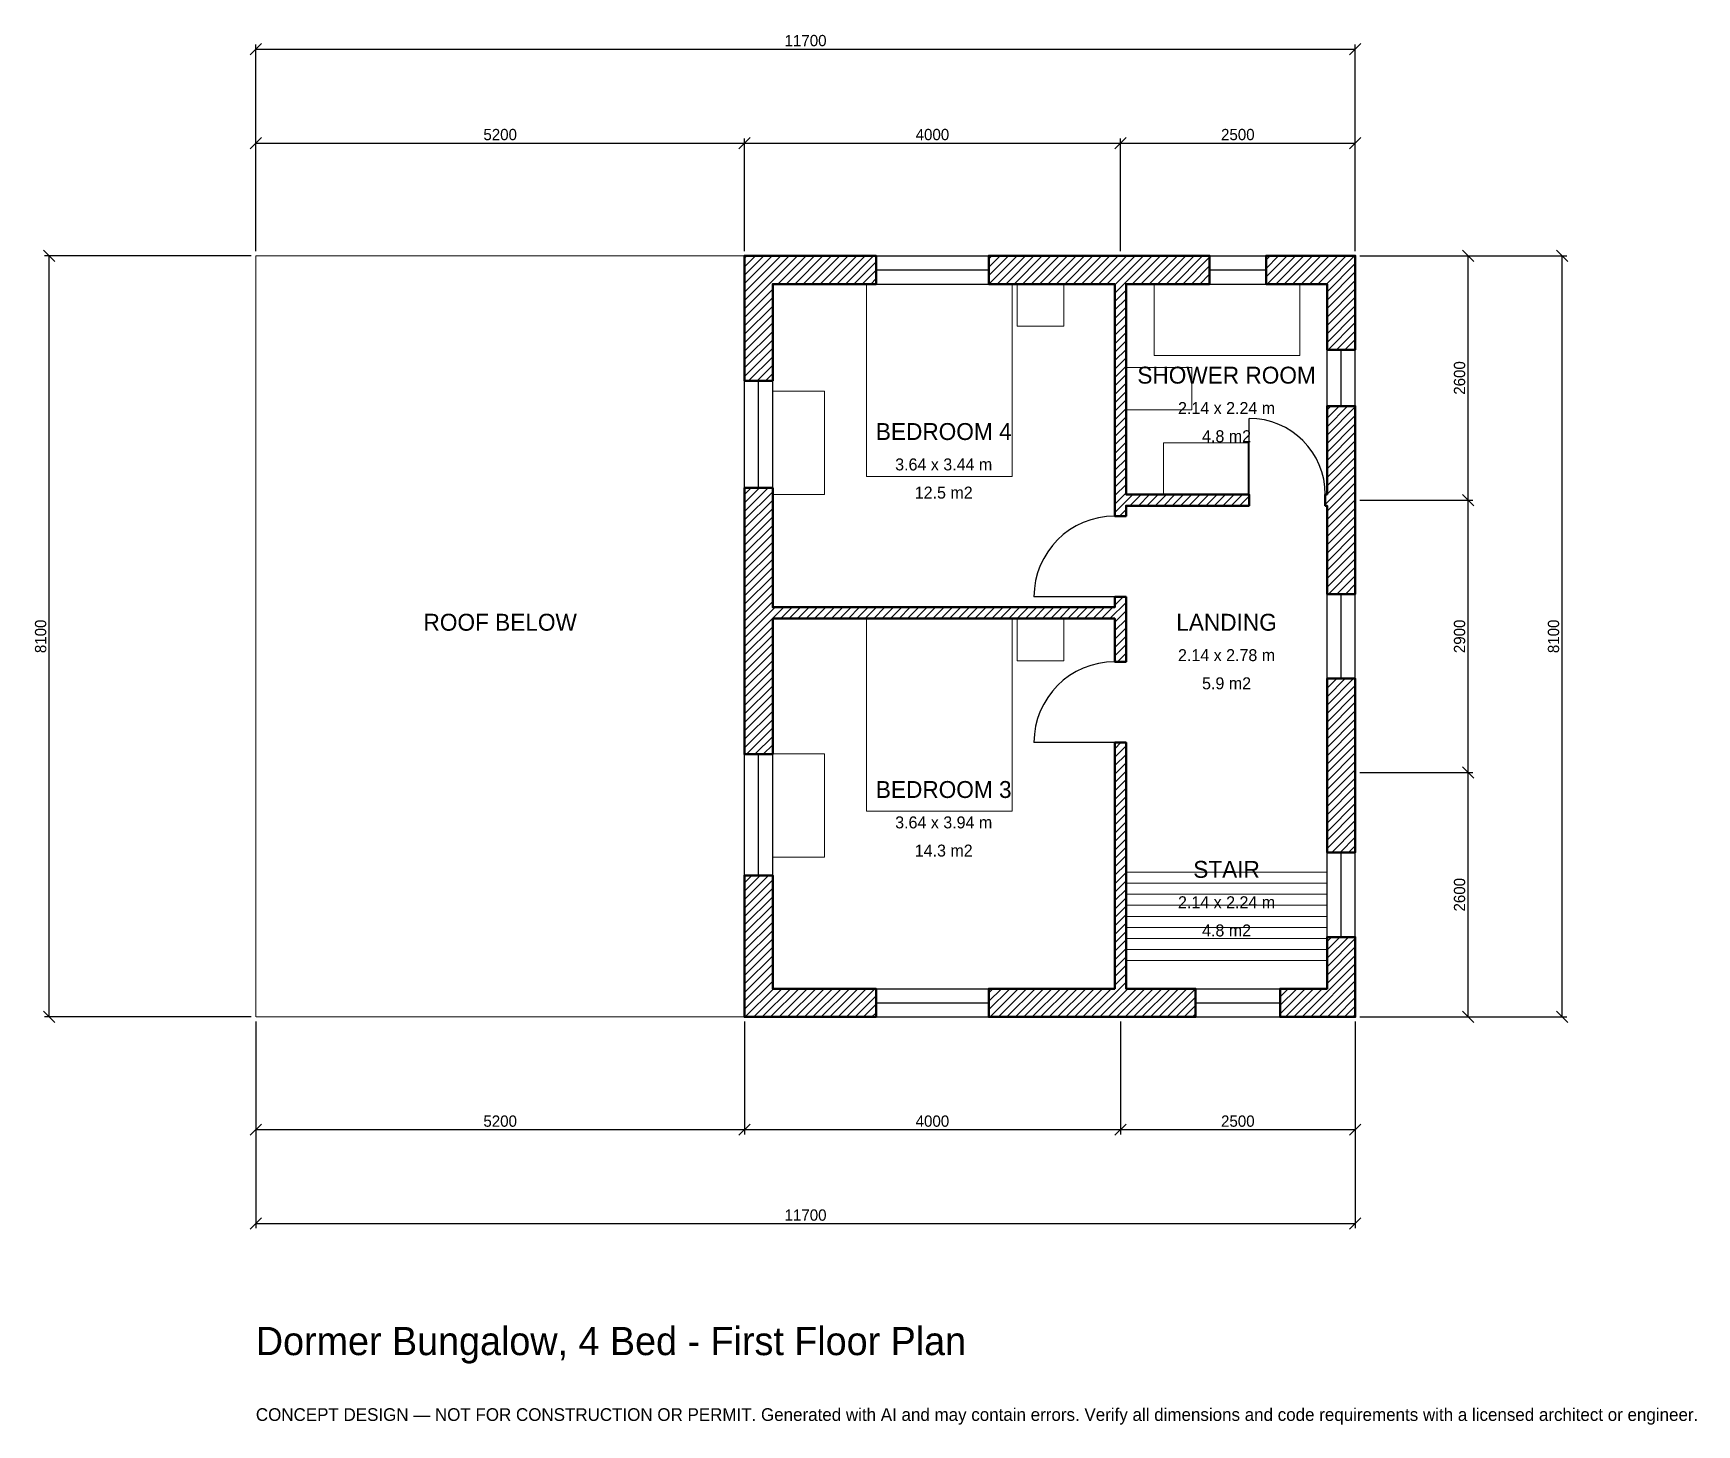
# Model space of a CAD drawing. Header units: millimetres. Extents: x -2369 to 15333, y -4341 to 10469.
import ezdxf
from ezdxf.enums import TextEntityAlignment as Align

# ---------------------------------------------------------------- set-up
doc = ezdxf.new("R2010")
doc.units = ezdxf.units.MM
doc.linetypes.add('DASHED', pattern=[1.524, 1.27, -0.254])
for name, color, linetype, lineweight in [('A-ANNO-DIMS', 1, 'Continuous', 13), ('A-ANNO-TEXT', 7, 'Continuous', 18), ('A-AREA-IDEN', 7, 'Continuous', 18), ('A-DOOR', 2, 'Continuous', 25), ('A-FLOR-FIXT', 9, 'Continuous', 13), ('A-FLOR-STRS', 3, 'Continuous', 18), ('A-FURN', 9, 'Continuous', 13), ('A-GLAZ', 4, 'Continuous', 25), ('A-SITE-PAVE', 8, 'Continuous', 13), ('A-WALL', 7, 'Continuous', 50), ('A-WALL-PATT', 8, 'Continuous', 13)]:
    doc.layers.add(name, color=color, linetype=linetype, lineweight=lineweight)
doc.dimstyles.new('PLAN', dxfattribs={"dimtxt": 120, "dimasz": 80, "dimexe": 50, "dimexo": 50, "dimgap": 30, "dimtad": 1, "dimdec": 0, "dimtsz": 60, "dimcen": 2.5, "dimclrd": 1, "dimclre": 1, "dimazin": 3, "dimtfac": 1, "dimtmove": 0, "dimatfit": 3})

msp = doc.modelspace()

# ---------------------------------------------------------------- hatches: boundary and pattern name
at = {"layer": 'A-WALL-PATT'}
h = msp.add_hatch(dxfattribs=at)
h.set_pattern_fill('ANSI31', color=8, scale=20)
h.paths.add_polyline_path([(9140, -0.001), (9140, 0), (9050, 0), (7800, 0), (7800, 300), (9050, 300), (9140, 300), (9140, 2540), (9140, 2660), (9140, 2920), (9260, 2920), (9260, 2660), (9260, 2540), (9260, 300), (9350, 300), (10000, 300), (10000, 0), (9350, 0), (9260, 0), (9260, -0.001), (9140, -0.001)])
h.paths.add_polyline_path([(5500, 0), (5500, -0.001), (5200, -0.001), (5200, 0), (5199.999, 0), (5199.999, 300), (5200, 300), (5200, 1505), (5500, 1505), (5500, 300), (6600, 300), (6600, 0), (5500, 0)])
h.paths.add_polyline_path([(5200, 4150), (5200, 4240), (5199.999, 4240), (5199.999, 4360), (5200, 4360), (5200, 4450), (5200, 5630), (5500, 5630), (5500, 4450), (5500, 4360), (9140, 4360), (9140, 4470), (9260, 4470), (9260, 4360), (9260, 4240), (9260, 3780), (9140, 3780), (9140, 4240), (5500, 4240), (5500, 4150), (5500, 2795), (5200, 2795), (5200, 4150)])
h.paths.add_polyline_path([(5200, 7800), (5199.999, 7800), (5199.999, 8100), (5200, 8100), (5200, 8100.001), (5500, 8100.001), (5500, 8100), (6600, 8100), (6600, 7800), (5500, 7800), (5500, 6770), (5200, 6770), (5200, 7800)])
h.paths.add_polyline_path([(9050, 8100), (9140, 8100), (9140, 8100.001), (9260, 8100.001), (9260, 8100), (9350, 8100), (10150, 8100), (10150, 7800), (9350, 7800), (9260, 7800), (9260, 5560), (10570, 5560), (10570, 5440), (9260, 5440), (9260, 5330), (9140, 5330), (9140, 5440), (9140, 5560), (9140, 7800), (9050, 7800), (7800, 7800), (7800, 8100), (9050, 8100)])
h.paths.add_polyline_path([(11400, 8100), (11400, 8100.001), (11700, 8100.001), (11700, 8100), (11700.001, 8100), (11700.001, 7800), (11700, 7800), (11700, 7100), (11400, 7100), (11400, 7800), (10750, 7800), (10750, 8100), (11400, 8100)])
h.paths.add_polyline_path([(11700, 5650), (11700, 5560), (11700.001, 5560), (11700.001, 5440), (11700, 5440), (11700, 5350), (11700, 4500), (11400, 4500), (11400, 5350), (11400, 5440), (11380, 5440), (11380, 5560), (11400, 5560), (11400, 5650), (11400, 6500), (11700, 6500), (11700, 5650)])
h.paths.add_polyline_path([(11700, 2750), (11700, 2450), (11700, 1750), (11400, 1750), (11400, 2450), (11400, 2750), (11400, 3600), (11700, 3600), (11700, 2750)])
h.paths.add_polyline_path([(11700, 300), (11700.001, 300), (11700.001, 0), (11700, 0), (11700, -0.001), (11400, -0.001), (11400, 0), (10900, 0), (10900, 300), (11400, 300), (11400, 850), (11700, 850), (11700, 300)])

# ---------------------------------------------------------------- linework, layer by layer
at = {"layer": 'A-DOOR'}
for p, q in [((10570, 5560), (10570, 6370)), ((9140, 4470), (8280, 4470)), ((9140, 2920), (8280, 2920))]:
    msp.add_line(p, q, dxfattribs=at)
for centre, radius, start, end in [((10570, 5560), 810, 0, 90), ((9140, 4470), 860, 90, 180), ((9140, 2920), 860, 90, 180)]:
    msp.add_arc(centre, radius, start, end, dxfattribs=at)
at = {"layer": 'A-FLOR-FIXT'}
for points in [[(9560, 7040), (11110, 7040), (11110, 7800), (9560, 7800)], [(9260, 6460), (9960, 6460), (9960, 6910), (9260, 6910)], [(9660, 5560), (10560, 5560), (10560, 6110), (9660, 6110)]]:
    msp.add_lwpolyline(points, close=True, dxfattribs=at)
at = {"layer": 'A-FLOR-STRS'}
for p, q in [((9260, 1540), (11400, 1540)), ((9260, 1422.5), (11400, 1422.5)), ((9260, 1305), (11400, 1305)), ((9260, 1187.5), (11400, 1187.5)), ((9260, 1070), (11400, 1070)), ((9260, 952.5), (11400, 952.5)), ((9260, 835), (11400, 835)), ((9260, 717.5), (11400, 717.5)), ((9260, 600), (11400, 600))]:
    msp.add_line(p, q, dxfattribs=at)
at = {"layer": 'A-FURN'}
for points in [[(6500, 5750), (8050, 5750), (8050, 7800), (6500, 7800)], [(8100, 7350), (8600, 7350), (8600, 7800), (8100, 7800)], [(5500, 5560), (6050, 5560), (6050, 6660), (5500, 6660)], [(6500, 2190), (8050, 2190), (8050, 4240), (6500, 4240)], [(8100, 3790), (8600, 3790), (8600, 4240), (8100, 4240)], [(5500, 1700), (6050, 1700), (6050, 2800), (5500, 2800)]]:
    msp.add_lwpolyline(points, close=True, dxfattribs=at)
at = {"layer": 'A-GLAZ'}
for p, q in [((6600, 8100), (7800, 8100)), ((10150, 8100), (10750, 8100)), ((6600, 7950), (7800, 7950)), ((6600, 7800), (7800, 7800)), ((10150, 7950), (10750, 7950)), ((10150, 7800), (10750, 7800)), ((11400, 6500), (11400, 7100)), ((11550, 6500), (11550, 7100)), ((11700, 6500), (11700, 7100)), ((5200, 5630), (5200, 6770)), ((5350, 5630), (5350, 6770)), ((5500, 5630), (5500, 6770)), ((11400, 3600), (11400, 4500)), ((11550, 3600), (11550, 4500)), ((11700, 3600), (11700, 4500)), ((5200, 1505), (5200, 2795)), ((5350, 1505), (5350, 2795)), ((5500, 1505), (5500, 2795)), ((11400, 850), (11400, 1750)), ((11550, 850), (11550, 1750)), ((11700, 850), (11700, 1750)), ((6600, 300), (7800, 300)), ((10000, 300), (10900, 300)), ((6600, 150), (7800, 150)), ((6600, 0), (7800, 0)), ((10000, 150), (10900, 150)), ((10000, 0), (10900, 0))]:
    msp.add_line(p, q, dxfattribs=at)
at = {"layer": 'A-SITE-PAVE', "linetype": 'DASHED'}
msp.add_lwpolyline([(0, 0), (5200, 0), (5200, 8100), (0, 8100)], close=True, dxfattribs=at)
at = {"layer": 'A-WALL'}
for points in [[(5200, 7800), (5199.999, 7800), (5199.999, 8100), (5200, 8100), (5200, 8100.001), (5500, 8100.001), (5500, 8100), (6600, 8100), (6600, 7800), (5500, 7800), (5500, 6770), (5200, 6770), (5200, 7800)], [(9050, 8100), (9140, 8100), (9140, 8100.001), (9260, 8100.001), (9260, 8100), (9350, 8100), (10150, 8100), (10150, 7800), (9350, 7800), (9260, 7800), (9260, 5560), (10570, 5560), (10570, 5440), (9260, 5440), (9260, 5330), (9140, 5330), (9140, 5440), (9140, 5560), (9140, 7800), (9050, 7800), (7800, 7800), (7800, 8100), (9050, 8100)], [(11400, 8100), (11400, 8100.001), (11700, 8100.001), (11700, 8100), (11700.001, 8100), (11700.001, 7800), (11700, 7800), (11700, 7100), (11400, 7100), (11400, 7800), (10750, 7800), (10750, 8100), (11400, 8100)], [(11700, 5650), (11700, 5560), (11700.001, 5560), (11700.001, 5440), (11700, 5440), (11700, 5350), (11700, 4500), (11400, 4500), (11400, 5350), (11400, 5440), (11380, 5440), (11380, 5560), (11400, 5560), (11400, 5650), (11400, 6500), (11700, 6500), (11700, 5650)], [(5200, 4150), (5200, 4240), (5199.999, 4240), (5199.999, 4360), (5200, 4360), (5200, 4450), (5200, 5630), (5500, 5630), (5500, 4450), (5500, 4360), (9140, 4360), (9140, 4470), (9260, 4470), (9260, 4360), (9260, 4240), (9260, 3780), (9140, 3780), (9140, 4240), (5500, 4240), (5500, 4150), (5500, 2795), (5200, 2795), (5200, 4150)], [(11700, 2750), (11700, 2450), (11700, 1750), (11400, 1750), (11400, 2450), (11400, 2750), (11400, 3600), (11700, 3600), (11700, 2750)], [(9140, -0.001), (9140, 0), (9050, 0), (7800, 0), (7800, 300), (9050, 300), (9140, 300), (9140, 2540), (9140, 2660), (9140, 2920), (9260, 2920), (9260, 2660), (9260, 2540), (9260, 300), (9350, 300), (10000, 300), (10000, 0), (9350, 0), (9260, 0), (9260, -0.001), (9140, -0.001)], [(5500, 0), (5500, -0.001), (5200, -0.001), (5200, 0), (5199.999, 0), (5199.999, 300), (5200, 300), (5200, 1505), (5500, 1505), (5500, 300), (6600, 300), (6600, 0), (5500, 0)], [(11700, 300), (11700.001, 300), (11700.001, 0), (11700, 0), (11700, -0.001), (11400, -0.001), (11400, 0), (10900, 0), (10900, 300), (11400, 300), (11400, 850), (11700, 850), (11700, 300)]]:
    msp.add_lwpolyline(points, close=True, dxfattribs=at)

# ---------------------------------------------------------------- texts
at = {"layer": 'A-ANNO-TEXT'}
for s, height, p in [('Dormer Bungalow, 4 Bed - First Floor Plan', 300, (0, -3600)), ('CONCEPT DESIGN — NOT FOR CONSTRUCTION OR PERMIT. Generated with AI and may contain errors. Verify all dimensions and code requirements with a licensed architect or engineer.', 135, (0, -4300))]:
    msp.add_text(s, height=height, dxfattribs=at).set_placement(p)
at = {"layer": 'A-AREA-IDEN'}
for s, height, p in [('SHOWER ROOM', 180, (10330, 6830)), ('2.14 x 2.24 m', 127.5, (10330, 6480)), ('BEDROOM 4', 180, (7320, 6230)), ('4.8 m2', 127.5, (10330, 6180)), ('3.64 x 3.44 m', 127.5, (7320, 5880)), ('12.5 m2', 127.5, (7320, 5580)), ('ROOF BELOW', 180, (2600, 4200)), ('LANDING', 180, (10330, 4200)), ('2.14 x 2.78 m', 127.5, (10330, 3850)), ('5.9 m2', 127.5, (10330, 3550)), ('BEDROOM 3', 180, (7320, 2420)), ('3.64 x 3.94 m', 127.5, (7320, 2070)), ('14.3 m2', 127.5, (7320, 1770)), ('STAIR', 180, (10330, 1570)), ('2.14 x 2.24 m', 127.5, (10330, 1220)), ('4.8 m2', 127.5, (10330, 920))]:
    msp.add_text(s, height=height, dxfattribs=at).set_placement(p, align=Align.MIDDLE_CENTER)

# ---------------------------------------------------------------- dimensions: what is measured, and where the dimension line sits
at = {"layer": 'A-ANNO-DIMS'}
for base, p1, p2, text in [((0, 10300), (0, 8100), (11700, 8100), '11700'), ((0, 9300), (0, 8100), (5200, 8100), '5200'), ((5200, 9300), (5200, 8100), (9200, 8100), '4000'), ((9200, 9300), (9200, 8100), (11700, 8100), '2500'), ((0, -1200), (0, 0), (5200, 0), '5200'), ((0, -2200), (0, 0), (11700, 0), '11700'), ((5200, -1200), (5200, 0), (9200, 0), '4000'), ((9200, -1200), (9200, 0), (11700, 0), '2500')]:
    msp.add_linear_dim(base=base, p1=p1, p2=p2, text=text, dimstyle='PLAN', dxfattribs=at).render()
for base, p1, p2, text in [((-2200, 0), (0, 0), (0, 8100), '8100'), ((12900, 5500), (11700, 5500), (11700, 8100), '2600'), ((13900, 0), (11700, 0), (11700, 8100), '8100'), ((12900, 2600), (11700, 2600), (11700, 5500), '2900'), ((12900, 0), (11700, 0), (11700, 2600), '2600')]:
    msp.add_linear_dim(base=base, p1=p1, p2=p2, angle=90, text=text, dimstyle='PLAN', dxfattribs=at).render()

doc.saveas('drawing.dxf')
